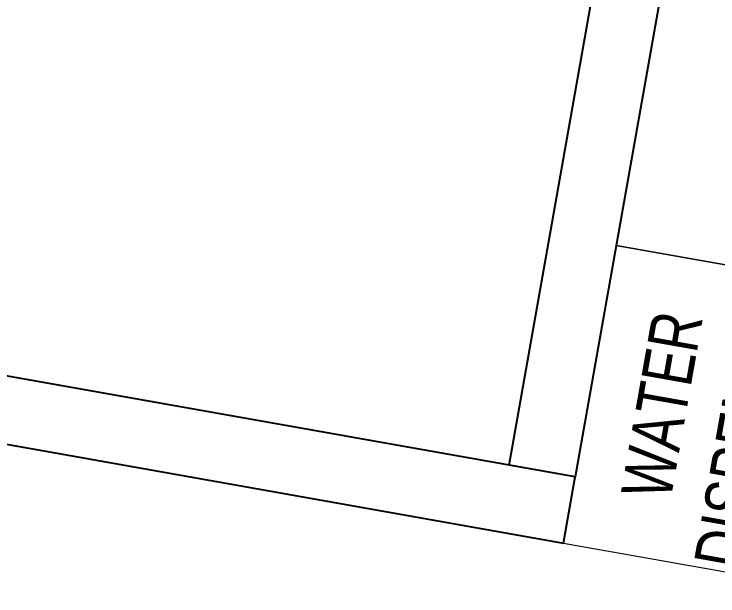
# Model space of a CAD drawing. Header units: feet. Extents: x 9520660 to 9546195, y -5934217 to -5925868.
# Drawn here: x 9540623 to 9541671, y -5930922 to -5930057 of the extents above; entities that cross this region are included whole.
import ezdxf

# ---------------------------------------------------------------- set-up
doc = ezdxf.new("R2010")
doc.units = ezdxf.units.FT
doc.header["$LTSCALE"] = 33
doc.header["$MEASUREMENT"] = 0
for name, color, linetype, lineweight in [('LENS-TEXT', 31, 'Continuous', 5), ('LENS_PARTITION', 21, 'Continuous', 25), ('LK-FF&E WALL', 1, 'Continuous', 9)]:
    doc.layers.add(name, color=color, linetype=linetype, lineweight=lineweight)
doc.styles.add('LK TXT', font='GILC____.TTF', dxfattribs={"height": 100})

msp = doc.modelspace()

# ---------------------------------------------------------------- linework, layer by layer
at = {"layer": 'LENS_PARTITION'}
for points in [[(9541796.28958406, -5928266.294869538), (9541894.7528802, -5928283.758526471), (9541458.173301384, -5930745.274252068), (9541359.709987514, -5930727.810591625)], [(9541458.173299124, -5930745.274251668), (9539784.297248846, -5930448.392083171), (9539766.833591914, -5930546.855379311), (9541440.709644547, -5930843.737548225)]]:
    msp.add_lwpolyline(points, close=True, dxfattribs=at)
at = {"layer": 'LK-FF&E WALL'}
for points in [[(9541728.860135052, -5929219.093188733), (9541519.296141956, -5930400.652722908), (9541962.38096727, -5930479.239220318), (9542171.944960373, -5929297.679686146)], [(9541883.794469863, -5930922.324045634), (9541962.380967272, -5930479.239220319), (9541519.296141956, -5930400.652722908), (9541440.709644547, -5930843.737548225)]]:
    msp.add_lwpolyline(points, close=True, dxfattribs=at)

# ---------------------------------------------------------------- texts
at = {"layer": 'LENS-TEXT', "color": 0, "linetype": 'Continuous', "ltscale": 3, "insert": (9541649.319054293, -5930649.171804714), "char_height": 74.99999999999999, "attachment_point": 5, "rotation": 79.94248528188525, "style": 'LK TXT'}
msp.add_mtext_dynamic_manual_height_columns('WATER \\PDISPENSER', width=264.1621858484572, gutter_width=0.7499999999999994, heights=[0], dxfattribs=at)

doc.saveas('drawing.dxf')
